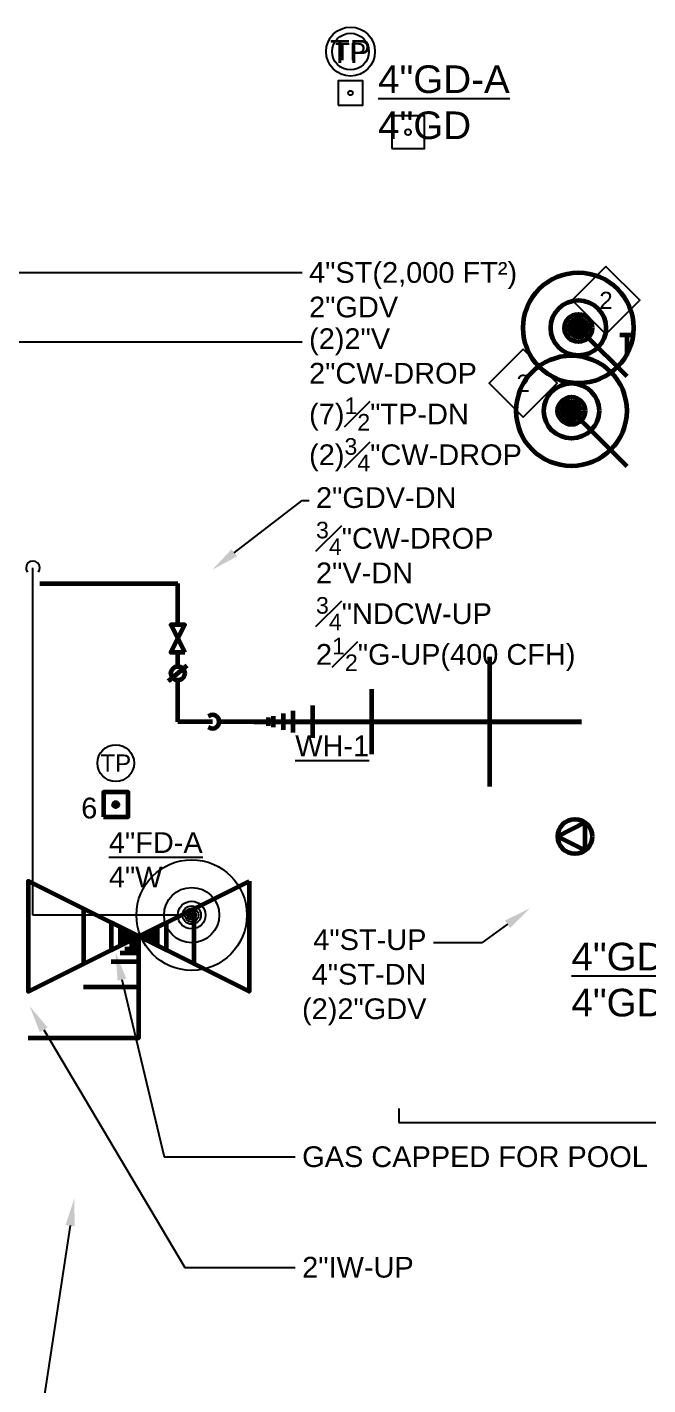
# Model space of a CAD drawing. Extents: x -14283 to 5366, y 666 to 2661.
# Drawn here: x 1267 to 1536, y 1230 to 1820 of the extents above; entities that cross this region are included whole.
import ezdxf
from ezdxf import colors
from ezdxf.entities.mleader import LeaderData, LeaderLine
from ezdxf.enums import TextEntityAlignment as Align
from ezdxf.math import Vec2, Vec3

# ---------------------------------------------------------------- set-up
doc = ezdxf.new("R2010")
doc.units = 0
doc.header["$LTSCALE"] = 36
doc.header["$MEASUREMENT"] = 0
for name, color, linetype in [('G-ANNO-TEXT', 70, 'Continuous'), ('G-ANNO-TEXT @ 128', 70, 'Continuous'), ('G-ANNO-TEXT @ 96', 70, 'Continuous'), ('P-GD-N', 3, 'Continuous'), ('P-GD-N @ 128', 3, 'Continuous'), ('P-GD-N @ 96', 3, 'Continuous'), ('P-NDCW-N', 4, 'Continuous'), ('P-NDCW-N @ 1 (1)', 4, 'Continuous'), ('P-NDCW-N @ 1 (2)', 4, 'Continuous'), ('P-NDCW-N @ 12', 4, 'Continuous'), ('P-NDCW-N @ 128', 4, 'Continuous'), ('P-NDCW-N @ 16', 4, 'Continuous'), ('P-NDCW-N @ 192', 4, 'Continuous'), ('P-NDCW-N @ 2', 4, 'Continuous'), ('P-NDCW-N @ 24', 4, 'Continuous'), ('P-NDCW-N @ 384', 4, 'Continuous'), ('P-NDCW-N @ 4', 4, 'Continuous'), ('P-NDCW-N @ 48', 4, 'Continuous'), ('P-NDCW-N @ 64', 4, 'Continuous'), ('P-NDCW-N @ 768', 4, 'Continuous'), ('P-NDCW-N @ 8', 4, 'Continuous'), ('P-NDCW-N @ 96', 4, 'Continuous'), ('P-TP-N', 4, 'Continuous')]:
    doc.layers.add(name, color=color, linetype=linetype)
for name, color, linetype, lineweight in [('P-CW-N', 4, 'Continuous', 60), ('P-CW-N @ 96', 4, 'Continuous', 60), ('P-FIXT-N', 3, 'Continuous', 60), ('P-FIXT-N @ 1 (1)', 3, 'Continuous', 60), ('P-FIXT-N @ 1 (2)', 3, 'Continuous', 60), ('P-FIXT-N @ 12', 3, 'Continuous', 60), ('P-FIXT-N @ 128', 3, 'Continuous', 60), ('P-FIXT-N @ 16', 3, 'Continuous', 60), ('P-FIXT-N @ 192', 3, 'Continuous', 60), ('P-FIXT-N @ 2', 3, 'Continuous', 60), ('P-FIXT-N @ 24', 3, 'Continuous', 60), ('P-FIXT-N @ 384', 3, 'Continuous', 60), ('P-FIXT-N @ 4', 3, 'Continuous', 60), ('P-FIXT-N @ 48', 3, 'Continuous', 60), ('P-FIXT-N @ 64', 3, 'Continuous', 60), ('P-FIXT-N @ 768', 3, 'Continuous', 60), ('P-FIXT-N @ 8', 3, 'Continuous', 60), ('P-FIXT-N @ 96', 3, 'Continuous', 60), ('P-GAS-N', 3, 'Continuous', 60), ('P-GAS-N @ 1 (1)', 3, 'Continuous', 60), ('P-GAS-N @ 1 (2)', 3, 'Continuous', 60), ('P-GAS-N @ 12', 3, 'Continuous', 60), ('P-GAS-N @ 128', 3, 'Continuous', 60), ('P-GAS-N @ 16', 3, 'Continuous', 60), ('P-GAS-N @ 192', 3, 'Continuous', 60), ('P-GAS-N @ 2', 3, 'Continuous', 60), ('P-GAS-N @ 24', 3, 'Continuous', 60), ('P-GAS-N @ 384', 3, 'Continuous', 60), ('P-GAS-N @ 4', 3, 'Continuous', 60), ('P-GAS-N @ 48', 3, 'Continuous', 60), ('P-GAS-N @ 64', 3, 'Continuous', 60), ('P-GAS-N @ 768', 3, 'Continuous', 60), ('P-GAS-N @ 8', 3, 'Continuous', 60), ('P-GAS-N @ 96', 3, 'Continuous', 60), ('P-SAN-N @ 96', 6, 'Continuous', 60), ('P-STRM-N', 2, 'Continuous', 60), ('P-STRM-N @ 1 (1)', 2, 'Continuous', 60), ('P-STRM-N @ 1 (2)', 2, 'Continuous', 60), ('P-STRM-N @ 12', 2, 'Continuous', 60), ('P-STRM-N @ 128', 2, 'Continuous', 60), ('P-STRM-N @ 16', 2, 'Continuous', 60), ('P-STRM-N @ 192', 2, 'Continuous', 60), ('P-STRM-N @ 2', 2, 'Continuous', 60), ('P-STRM-N @ 24', 2, 'Continuous', 60), ('P-STRM-N @ 384', 2, 'Continuous', 60), ('P-STRM-N @ 4', 2, 'Continuous', 60), ('P-STRM-N @ 48', 2, 'Continuous', 60), ('P-STRM-N @ 64', 2, 'Continuous', 60), ('P-STRM-N @ 768', 2, 'Continuous', 60), ('P-STRM-N @ 8', 2, 'Continuous', 60), ('P-STRM-N @ 96', 2, 'Continuous', 60)]:
    doc.layers.add(name, color=color, linetype=linetype, lineweight=lineweight)
doc.layers.add('P-SAN-DFU', color=7, linetype='Continuous', plot=False)
doc.styles.add('Arial', font='arial.ttf')

# ---------------------------------------------------------------- blocks, each defined once
blk = doc.blocks.new('*U31')
at = {"linetype": 'Continuous'}
blk.add_lwpolyline([(-0.0556, -0.0556), (0.0556, -0.0556), (0.0556, 0.0556), (-0.0556, 0.0556)], close=True, dxfattribs=at)
at = {"color": 7, "linetype": 'Continuous'}
blk.add_circle((0, 0), 0.01, dxfattribs=at)
blk = doc.blocks.new('*U84')
at = {"layer": 'P-GD-N @ 128', "xscale": 128, "yscale": 128, "zscale": 128}
blk.add_blockref('*U31', (1432, 1774), dxfattribs=at)
at = {"layer": 'P-GD-N @ 96', "xscale": 96, "yscale": 96, "zscale": 96}
blk.add_blockref('*U31', (1407, 1791), dxfattribs=at)
blk = doc.blocks.new('*U42')
at = {"linetype": 'Continuous'}
blk.add_circle((0, 0), 0.0829, dxfattribs=at)
at = {"layer": 'G-ANNO-TEXT', "linetype": 'Continuous', "style": 'Arial'}
blk.add_text('TP', height=0.07812, dxfattribs=at).set_placement((0, 0), align=Align.MIDDLE)
blk = doc.blocks.new('*U85')
at = {"layer": 'G-ANNO-TEXT @ 128', "xscale": 128, "yscale": 128, "zscale": 128}
blk.add_blockref('*U42', (1407, 1809), dxfattribs=at)
at = {"layer": 'G-ANNO-TEXT @ 96', "xscale": 96, "yscale": 96, "zscale": 96}
blk.add_blockref('*U42', (1407, 1809), dxfattribs=at)
blk = doc.blocks.new('*U23')
blk.add_circle((0, 0), 0.03125)
blk = doc.blocks.new('*U112')
at = {"layer": 'P-NDCW-N @ 1 (1)'}
blk.add_blockref('*U23', (1338, 1434), dxfattribs=at)
at = {"layer": 'P-NDCW-N @ 1 (2)'}
blk.add_blockref('*U23', (1338, 1434), dxfattribs=at)
at = {"layer": 'P-NDCW-N @ 12', "xscale": 12, "yscale": 12, "zscale": 12}
blk.add_blockref('*U23', (1338, 1434), dxfattribs=at)
at = {"layer": 'P-NDCW-N @ 128', "xscale": 128, "yscale": 128, "zscale": 128}
blk.add_blockref('*U23', (1338, 1434), dxfattribs=at)
at = {"layer": 'P-NDCW-N @ 16', "xscale": 16, "yscale": 16, "zscale": 16}
blk.add_blockref('*U23', (1338, 1434), dxfattribs=at)
at = {"layer": 'P-NDCW-N @ 192', "xscale": 192, "yscale": 192, "zscale": 192}
blk.add_blockref('*U23', (1338, 1434), dxfattribs=at)
at = {"layer": 'P-NDCW-N @ 2', "xscale": 2, "yscale": 2, "zscale": 2}
blk.add_blockref('*U23', (1338, 1434), dxfattribs=at)
at = {"layer": 'P-NDCW-N @ 24', "xscale": 24, "yscale": 24, "zscale": 24}
blk.add_blockref('*U23', (1338, 1434), dxfattribs=at)
at = {"layer": 'P-NDCW-N @ 384', "xscale": 384, "yscale": 384, "zscale": 384}
blk.add_blockref('*U23', (1338, 1434), dxfattribs=at)
at = {"layer": 'P-NDCW-N @ 4', "xscale": 4, "yscale": 4, "zscale": 4}
blk.add_blockref('*U23', (1338, 1434), dxfattribs=at)
at = {"layer": 'P-NDCW-N @ 48', "xscale": 48, "yscale": 48, "zscale": 48}
blk.add_blockref('*U23', (1338, 1434), dxfattribs=at)
at = {"layer": 'P-NDCW-N @ 64', "xscale": 64, "yscale": 64, "zscale": 64}
blk.add_blockref('*U23', (1338, 1434), dxfattribs=at)
at = {"layer": 'P-NDCW-N @ 768', "xscale": 768, "yscale": 768, "zscale": 768}
blk.add_blockref('*U23', (1338, 1434), dxfattribs=at)
at = {"layer": 'P-NDCW-N @ 8', "xscale": 8, "yscale": 8, "zscale": 8}
blk.add_blockref('*U23', (1338, 1434), dxfattribs=at)
at = {"layer": 'P-NDCW-N @ 96', "xscale": 96, "yscale": 96, "zscale": 96}
blk.add_blockref('*U23', (1338, 1434), dxfattribs=at)
blk = doc.blocks.new('*U30')
at = {"linetype": 'Continuous'}
blk.add_arc((0, 0), 0.0311, 232.56697, 127.43303, dxfattribs=at)
blk = doc.blocks.new('*U35')
at = {"linetype": 'Continuous'}
for points in [[(0, 0), (0, 0.05761), (0.0625, 0.05761)], [(-0.0625, -0.03125), (-0.0625, 0.03125), (0.0625, -0.03125), (0.0625, 0.03125), (-0.0625, -0.03125)]]:
    blk.add_lwpolyline(points, dxfattribs=at)
blk = doc.blocks.new('*U143')
at = {"layer": 'P-GAS-N @ 1 (1)', "rotation": 180}
blk.add_blockref('*U35', (1314.95, 1424.77), dxfattribs=at)
at = {"layer": 'P-GAS-N @ 1 (2)', "rotation": 180}
blk.add_blockref('*U35', (1314.95, 1424.77), dxfattribs=at)
at = {"layer": 'P-GAS-N @ 12', "xscale": 12, "yscale": 12, "zscale": 12, "rotation": 180}
blk.add_blockref('*U35', (1314.95, 1424.77), dxfattribs=at)
at = {"layer": 'P-GAS-N @ 128', "xscale": 128, "yscale": 128, "zscale": 128, "rotation": 180}
blk.add_blockref('*U35', (1314.95, 1424.77), dxfattribs=at)
at = {"layer": 'P-GAS-N @ 16', "xscale": 16, "yscale": 16, "zscale": 16, "rotation": 180}
blk.add_blockref('*U35', (1314.95, 1424.77), dxfattribs=at)
at = {"layer": 'P-GAS-N @ 192', "xscale": 192, "yscale": 192, "zscale": 192, "rotation": 180}
blk.add_blockref('*U35', (1314.95, 1424.77), dxfattribs=at)
at = {"layer": 'P-GAS-N @ 2', "xscale": 2, "yscale": 2, "zscale": 2, "rotation": 180}
blk.add_blockref('*U35', (1314.95, 1424.77), dxfattribs=at)
at = {"layer": 'P-GAS-N @ 24', "xscale": 24, "yscale": 24, "zscale": 24, "rotation": 180}
blk.add_blockref('*U35', (1314.95, 1424.77), dxfattribs=at)
at = {"layer": 'P-GAS-N @ 384', "xscale": 384, "yscale": 384, "zscale": 384, "rotation": 180}
blk.add_blockref('*U35', (1314.95, 1424.77), dxfattribs=at)
at = {"layer": 'P-GAS-N @ 4', "xscale": 4, "yscale": 4, "zscale": 4, "rotation": 180}
blk.add_blockref('*U35', (1314.95, 1424.77), dxfattribs=at)
at = {"layer": 'P-GAS-N @ 48', "xscale": 48, "yscale": 48, "zscale": 48, "rotation": 180}
blk.add_blockref('*U35', (1314.95, 1424.77), dxfattribs=at)
at = {"layer": 'P-GAS-N @ 64', "xscale": 64, "yscale": 64, "zscale": 64, "rotation": 180}
blk.add_blockref('*U35', (1314.95, 1424.77), dxfattribs=at)
at = {"layer": 'P-GAS-N @ 768', "xscale": 768, "yscale": 768, "zscale": 768, "rotation": 180}
blk.add_blockref('*U35', (1314.95, 1424.77), dxfattribs=at)
at = {"layer": 'P-GAS-N @ 8', "xscale": 8, "yscale": 8, "zscale": 8, "rotation": 180}
blk.add_blockref('*U35', (1314.95, 1424.77), dxfattribs=at)
at = {"layer": 'P-GAS-N @ 96', "xscale": 96, "yscale": 96, "zscale": 96, "rotation": 180}
blk.add_blockref('*U35', (1314.95, 1424.77), dxfattribs=at)
blk = doc.blocks.new('DIAMOND TAG')
blk.add_lwpolyline([(0, -0.1533), (0.1533, 0), (0, 0.1533), (-0.1533, 0)], close=True)
at = {"style": 'Arial'}
blk.add_attdef('XXX', text='', height=0.0781, dxfattribs=at).set_placement((0, 0), align=Align.MIDDLE)
blk = doc.blocks.new('*U169')
at = {"layer": 'P-STRM-N @ 1 (1)'}
blk.add_blockref('*U23', (1506, 1689), dxfattribs=at)
at = {"layer": 'P-STRM-N @ 1 (2)'}
blk.add_blockref('*U23', (1506, 1689), dxfattribs=at)
at = {"layer": 'P-STRM-N @ 12', "xscale": 12, "yscale": 12, "zscale": 12}
blk.add_blockref('*U23', (1506, 1689), dxfattribs=at)
at = {"layer": 'P-STRM-N @ 128', "xscale": 128, "yscale": 128, "zscale": 128}
blk.add_blockref('*U23', (1506, 1689), dxfattribs=at)
at = {"layer": 'P-STRM-N @ 16', "xscale": 16, "yscale": 16, "zscale": 16}
blk.add_blockref('*U23', (1506, 1689), dxfattribs=at)
at = {"layer": 'P-STRM-N @ 192', "xscale": 192, "yscale": 192, "zscale": 192}
blk.add_blockref('*U23', (1506, 1689), dxfattribs=at)
at = {"layer": 'P-STRM-N @ 2', "xscale": 2, "yscale": 2, "zscale": 2}
blk.add_blockref('*U23', (1506, 1689), dxfattribs=at)
at = {"layer": 'P-STRM-N @ 24', "xscale": 24, "yscale": 24, "zscale": 24}
blk.add_blockref('*U23', (1506, 1689), dxfattribs=at)
at = {"layer": 'P-STRM-N @ 384', "xscale": 384, "yscale": 384, "zscale": 384}
blk.add_blockref('*U23', (1506, 1689), dxfattribs=at)
at = {"layer": 'P-STRM-N @ 4', "xscale": 4, "yscale": 4, "zscale": 4}
blk.add_blockref('*U23', (1506, 1689), dxfattribs=at)
at = {"layer": 'P-STRM-N @ 48', "xscale": 48, "yscale": 48, "zscale": 48}
blk.add_blockref('*U23', (1506, 1689), dxfattribs=at)
at = {"layer": 'P-STRM-N @ 64', "xscale": 64, "yscale": 64, "zscale": 64}
blk.add_blockref('*U23', (1506, 1689), dxfattribs=at)
at = {"layer": 'P-STRM-N @ 768', "xscale": 768, "yscale": 768, "zscale": 768}
blk.add_blockref('*U23', (1506, 1689), dxfattribs=at)
at = {"layer": 'P-STRM-N @ 8', "xscale": 8, "yscale": 8, "zscale": 8}
blk.add_blockref('*U23', (1506, 1689), dxfattribs=at)
at = {"layer": 'P-STRM-N @ 96', "xscale": 96, "yscale": 96, "zscale": 96}
blk.add_blockref('*U23', (1506, 1689), dxfattribs=at)
blk = doc.blocks.new('*U170')
at = {"layer": 'P-STRM-N @ 1 (1)'}
blk.add_blockref('*U23', (1503, 1653), dxfattribs=at)
at = {"layer": 'P-STRM-N @ 1 (2)'}
blk.add_blockref('*U23', (1503, 1653), dxfattribs=at)
at = {"layer": 'P-STRM-N @ 12', "xscale": 12, "yscale": 12, "zscale": 12}
blk.add_blockref('*U23', (1503, 1653), dxfattribs=at)
at = {"layer": 'P-STRM-N @ 128', "xscale": 128, "yscale": 128, "zscale": 128}
blk.add_blockref('*U23', (1503, 1653), dxfattribs=at)
at = {"layer": 'P-STRM-N @ 16', "xscale": 16, "yscale": 16, "zscale": 16}
blk.add_blockref('*U23', (1503, 1653), dxfattribs=at)
at = {"layer": 'P-STRM-N @ 192', "xscale": 192, "yscale": 192, "zscale": 192}
blk.add_blockref('*U23', (1503, 1653), dxfattribs=at)
at = {"layer": 'P-STRM-N @ 2', "xscale": 2, "yscale": 2, "zscale": 2}
blk.add_blockref('*U23', (1503, 1653), dxfattribs=at)
at = {"layer": 'P-STRM-N @ 24', "xscale": 24, "yscale": 24, "zscale": 24}
blk.add_blockref('*U23', (1503, 1653), dxfattribs=at)
at = {"layer": 'P-STRM-N @ 384', "xscale": 384, "yscale": 384, "zscale": 384}
blk.add_blockref('*U23', (1503, 1653), dxfattribs=at)
at = {"layer": 'P-STRM-N @ 4', "xscale": 4, "yscale": 4, "zscale": 4}
blk.add_blockref('*U23', (1503, 1653), dxfattribs=at)
at = {"layer": 'P-STRM-N @ 48', "xscale": 48, "yscale": 48, "zscale": 48}
blk.add_blockref('*U23', (1503, 1653), dxfattribs=at)
at = {"layer": 'P-STRM-N @ 64', "xscale": 64, "yscale": 64, "zscale": 64}
blk.add_blockref('*U23', (1503, 1653), dxfattribs=at)
at = {"layer": 'P-STRM-N @ 768', "xscale": 768, "yscale": 768, "zscale": 768}
blk.add_blockref('*U23', (1503, 1653), dxfattribs=at)
at = {"layer": 'P-STRM-N @ 8', "xscale": 8, "yscale": 8, "zscale": 8}
blk.add_blockref('*U23', (1503, 1653), dxfattribs=at)
at = {"layer": 'P-STRM-N @ 96', "xscale": 96, "yscale": 96, "zscale": 96}
blk.add_blockref('*U23', (1503, 1653), dxfattribs=at)
blk = doc.blocks.new('Pipe-Plan')
for p, q in [((-0.09375, -0.03125), (-0.09375, 0.03125)), ((-0.09375, 0), (0, 0))]:
    blk.add_line(p, q)
blk = doc.blocks.new('BACKWATER VALVE')
blk.add_lwpolyline([(0.078125, 0), (-0.046875, 0.0625), (-0.046875, -0.0625)], close=True)
blk.add_circle((0, 0), 0.078125)
blk = doc.blocks.new('*U39')
at = {"color": 0}
for p, q in [((0.13355, 0), (0.13355, 0.03663)), ((0, 0), (0.18546, 0))]:
    blk.add_line(p, q, dxfattribs=at)
for p, q in [((0.13355, -0.03663), (0.13355, 0.03663)), ((0.18546, 0), (0, 0))]:
    blk.add_line(p, q)
blk = doc.blocks.new('*U203')
at = {"layer": 'P-FIXT-N @ 1 (1)'}
blk.add_blockref('*U39', (1365, 1518), dxfattribs=at)
at = {"layer": 'P-FIXT-N @ 1 (2)'}
blk.add_blockref('*U39', (1365, 1518), dxfattribs=at)
at = {"layer": 'P-FIXT-N @ 12', "xscale": 12, "yscale": 12, "zscale": 12}
blk.add_blockref('*U39', (1365, 1518), dxfattribs=at)
at = {"layer": 'P-FIXT-N @ 128', "xscale": 128, "yscale": 128, "zscale": 128}
blk.add_blockref('*U39', (1365, 1518), dxfattribs=at)
at = {"layer": 'P-FIXT-N @ 16', "xscale": 16, "yscale": 16, "zscale": 16}
blk.add_blockref('*U39', (1365, 1518), dxfattribs=at)
at = {"layer": 'P-FIXT-N @ 192', "xscale": 192, "yscale": 192, "zscale": 192}
blk.add_blockref('*U39', (1365, 1518), dxfattribs=at)
at = {"layer": 'P-FIXT-N @ 2', "xscale": 2, "yscale": 2, "zscale": 2}
blk.add_blockref('*U39', (1365, 1518), dxfattribs=at)
at = {"layer": 'P-FIXT-N @ 24', "xscale": 24, "yscale": 24, "zscale": 24}
blk.add_blockref('*U39', (1365, 1518), dxfattribs=at)
at = {"layer": 'P-FIXT-N @ 384', "xscale": 384, "yscale": 384, "zscale": 384}
blk.add_blockref('*U39', (1365, 1518), dxfattribs=at)
at = {"layer": 'P-FIXT-N @ 4', "xscale": 4, "yscale": 4, "zscale": 4}
blk.add_blockref('*U39', (1365, 1518), dxfattribs=at)
at = {"layer": 'P-FIXT-N @ 48', "xscale": 48, "yscale": 48, "zscale": 48}
blk.add_blockref('*U39', (1365, 1518), dxfattribs=at)
at = {"layer": 'P-FIXT-N @ 64', "xscale": 64, "yscale": 64, "zscale": 64}
blk.add_blockref('*U39', (1365, 1518), dxfattribs=at)
at = {"layer": 'P-FIXT-N @ 768', "xscale": 768, "yscale": 768, "zscale": 768}
blk.add_blockref('*U39', (1365, 1518), dxfattribs=at)
at = {"layer": 'P-FIXT-N @ 8', "xscale": 8, "yscale": 8, "zscale": 8}
blk.add_blockref('*U39', (1365, 1518), dxfattribs=at)
at = {"layer": 'P-FIXT-N @ 96', "xscale": 96, "yscale": 96, "zscale": 96}
blk.add_blockref('*U39', (1365, 1518), dxfattribs=at)
blk = doc.blocks.new('PLMB BALL VALVES')
at = {"linetype": 'Continuous'}
blk.add_lwpolyline([(-0.0625, -0.03125), (-0.0625, 0.03125), (0.0625, -0.03125), (0.0625, 0.03125), (-0.0625, -0.03125)], dxfattribs=at)
blk = doc.blocks.new('*U40')
at = {"color": 7, "linetype": 'Continuous'}
blk.add_line((-0.0351, 0.042), (0.0351, -0.042), dxfattribs=at)
at = {"linetype": 'Continuous'}
blk.add_circle((0, 0), 0.0312, dxfattribs=at)

msp = doc.modelspace()

# ---------------------------------------------------------------- linework, layer by layer
at = {"layer": 'P-CW-N'}
for p, q in [((1272, 1578), (1332, 1578)), ((1332, 1560), (1332, 1578)), ((1332, 1542), (1332, 1548)), ((1332, 1518), (1332, 1536)), ((1347, 1518), (1332, 1518)), ((1365, 1518), (1350, 1518))]:
    msp.add_line(p, q, dxfattribs=at)
at = {"layer": 'P-NDCW-N'}
for p, q in [((1269, 1434), (1269, 1584.76)), ((1335, 1434), (1269, 1434))]:
    msp.add_line(p, q, dxfattribs=at)
at = {"layer": 'P-STRM-N'}
for p, q in [((1509, 1686), (1527, 1668)), ((1506, 1650), (1527, 1629))]:
    msp.add_line(p, q, dxfattribs=at)
at = {"layer": 'P-TP-N'}
for p, q in [((1428, 1350), (1428, 1344)), ((1428, 1344), (1647, 1344))]:
    msp.add_line(p, q, dxfattribs=at)

# ---------------------------------------------------------------- block references
at = {"layer": 'G-ANNO-TEXT'}
msp.add_blockref('*U85', (0, 0), dxfattribs=at)
at = {"layer": 'G-ANNO-TEXT @ 96'}
ref = msp.add_blockref('DIAMOND TAG', (1518, 1701), dxfattribs=dict(at, xscale=96, yscale=96, zscale=96, rotation=180))
ref.add_attrib('XXX', '2', dxfattribs={"layer": '0', "height": 7.5, "style": 'Arial'}).set_placement((1518, 1701), align=Align.MIDDLE)
ref = msp.add_blockref('DIAMOND TAG', (1482, 1665), dxfattribs=dict(at, xscale=96, yscale=96, zscale=96, rotation=180))
ref.add_attrib('XXX', '2', dxfattribs={"layer": '0', "height": 7.5, "style": 'Arial'}).set_placement((1482, 1665), align=Align.MIDDLE)
at = {"layer": 'G-ANNO-TEXT @ 96', "xscale": 96, "yscale": 96, "zscale": 96}
msp.add_blockref('*U42', (1305, 1500), dxfattribs=at)
at = {"layer": 'P-CW-N @ 96', "xscale": 96, "yscale": 96, "zscale": 96, "rotation": 90}
for name, p in [('PLMB BALL VALVES', (1332, 1554)), ('*U40', (1332, 1539))]:
    msp.add_blockref(name, p, dxfattribs=at)
at = {"layer": 'P-CW-N @ 96', "xscale": 96, "yscale": 96, "zscale": 96}
msp.add_blockref('*U30', (1347, 1518), dxfattribs=at)
at = {"layer": 'P-FIXT-N'}
msp.add_blockref('*U203', (0, 0), dxfattribs=at)
at = {"layer": 'P-GAS-N'}
msp.add_blockref('*U143', (0, 0), dxfattribs=at)
at = {"layer": 'P-GD-N'}
msp.add_blockref('*U84', (0, 0), dxfattribs=at)
at = {"layer": 'P-NDCW-N'}
msp.add_blockref('*U112', (0, 0), dxfattribs=at)
at = {"layer": 'P-NDCW-N @ 96', "xscale": 96.00000000000003, "yscale": 96.00000000000003, "zscale": 96.00000000000003, "rotation": 90}
msp.add_blockref('*U30', (1269, 1584.76), dxfattribs=at)
at = {"layer": 'P-SAN-N @ 96', "xscale": 96, "yscale": 96, "zscale": 96}
msp.add_blockref('*U31', (1305, 1482), dxfattribs=at)
at = {"layer": 'P-STRM-N'}
for name in ['*U169', '*U170']:
    msp.add_blockref(name, (0, 0), dxfattribs=at)
at = {"layer": 'P-STRM-N @ 96', "xscale": 96, "yscale": 96, "zscale": 96}
for name, p, rotation in [('Pipe-Plan', (1527, 1677), 270), ('BACKWATER VALVE', (1504.52, 1468.14), 180)]:
    msp.add_blockref(name, p, dxfattribs=dict(at, rotation=rotation))

# ---------------------------------------------------------------- texts
at = {"layer": 'G-ANNO-TEXT', "char_height": 12, "width": 24, "attachment_point": 1, "style": 'Arial'}
for insert in [(1419, 1803), (1503, 1422)]:
    msp.add_mtext('{\\L4"GD-A\\P}4"GD', dxfattribs=dict(at, insert=insert))
at = {"layer": 'G-ANNO-TEXT', "char_height": 9, "attachment_point": 1, "style": 'Arial'}
for s, width, insert in [('{\\LWH-1}', 24, (1383, 1512)), ('{\\L4"FD-A\\P}4"W', 18, (1302, 1470))]:
    msp.add_mtext_dynamic_manual_height_columns(s, width=width, gutter_width=45, heights=[0], dxfattribs=dict(at, insert=insert))
at = {"layer": 'P-SAN-DFU', "insert": (1290, 1485), "char_height": 9, "attachment_point": 1, "style": 'Arial'}
msp.add_mtext_dynamic_manual_height_columns('6', width=51, gutter_width=45, heights=[0], dxfattribs=at)

# ---------------------------------------------------------------- leaders
at = {"layer": 'G-ANNO-TEXT'}
ml = msp.add_multileader_mtext('Standard', dxfattribs=at)
ml.set_content('4"ST(2,000 FT²)\\P2"GDV', color=256, style='Arial')
ml.set_leader_properties(color=256, linetype='ByLayer', lineweight=-1)
ml.build(insert=Vec2(0, 0))
ml.multileader.update_dxf_attribs({"has_dogleg": 0, "dogleg_length": 0.125, "arrow_head_size": 12, "scale": 96})
ctx = ml.context
ctx.base_point, ctx.scale, ctx.char_height, ctx.arrow_head_size, ctx.landing_gap_size, ctx.plane_origin = Vec3(1386, 1713), 96, 9, 12, 3, Vec3(987, 1683)
notes = []
notes.append((ctx, [(0, (1, 1, 0), (1374, 1713), (1, 0), 12, [(0, [(987, 1683), (1017, 1713)], 0, [])])]))
ctx.mtext.insert, ctx.mtext.flow_direction = Vec3(1389, 1717.58), 5
ml = msp.add_multileader_mtext('Standard', dxfattribs=at)
ml.set_content('\\A1;(2)2"V\\P2"CW-DROP\\P(7){\\H0.8x;\\S1#2;}"TP-DN\\P(2){\\H0.8x;\\S3#4;}"CW-DROP', color=256, style='Arial')
ml.set_leader_properties(color=256, linetype='ByLayer', lineweight=-1)
ml.build(insert=Vec2(0, 0))
ml.multileader.update_dxf_attribs({"has_dogleg": 0, "dogleg_length": 0.125, "arrow_head_size": 12, "scale": 96})
ctx = ml.context
ctx.base_point, ctx.scale, ctx.char_height, ctx.arrow_head_size, ctx.landing_gap_size, ctx.plane_origin = Vec3(1386, 1683), 96, 9, 12, 3, Vec3(1185, 1653)
notes.append((ctx, [(0, (1, 1, 0), (1374, 1683), (1, 0), 12, [(0, [(1185, 1617), (1215, 1683)], 0, [])])]))
ctx.mtext.insert, ctx.mtext.flow_direction = Vec3(1389, 1688.82), 5
ml = msp.add_multileader_mtext('Standard', dxfattribs=at)
ml.set_content('(2)SOLENOID VALVES FOR GAS GRILLS - SEE DETAIL', color=256, style='Arial')
ml.set_leader_properties(color=256, linetype='ByLayer', lineweight=-1)
ml.build(insert=Vec2(0, 0))
ml.multileader.update_dxf_attribs({"has_dogleg": 0, "dogleg_length": 0.125, "arrow_head_size": 12, "scale": 96})
ctx = ml.context
ctx.base_point, ctx.scale, ctx.char_height, ctx.arrow_head_size, ctx.landing_gap_size, ctx.plane_origin = Vec3(2145.13, 1680), 96, 9, 12, 3, Vec3(2409, 1641)
ctx.text_align_type = 2
notes.append((ctx, [(0, (1, 1, 0), (2325, 1680), (-1, 0), 12, [(0, [(2409, 1641), (2370, 1680)], 0, [])])]))
ctx.mtext.insert, ctx.mtext.width, ctx.mtext.alignment, ctx.mtext.flow_direction = Vec3(2310, 1684.58), 172.8488, 3, 5
ml = msp.add_multileader_mtext('Standard', dxfattribs=at)
ml.set_content('\\A1;2"GDV-DN\\P{\\H0.8x;\\S3#4;}"CW-DROP\\P2"V-DN\\P{\\H0.8x;\\S3#4;}"NDCW-UP\\P2{\\H0.8x;\\S1#2;}"G-UP(400 CFH)', color=256, style='Arial')
ml.set_leader_properties(color=256, linetype='ByLayer', lineweight=-1)
ml.build(insert=Vec2(0, 0))
ml.multileader.update_dxf_attribs({"has_dogleg": 0, "dogleg_length": 0.125, "arrow_head_size": 12, "scale": 96})
ctx = ml.context
ctx.base_point, ctx.scale, ctx.char_height, ctx.arrow_head_size, ctx.landing_gap_size, ctx.plane_origin = Vec3(1389, 1614), 96, 9, 12, 3, Vec3(1362, 1608)
notes.append((ctx, [(0, (1, 1, 0), (1377, 1614), (1, 0), 12, [(0, [(1347, 1584), (1386, 1614)], 0, [])])]))
ctx.mtext.insert, ctx.mtext.flow_direction = Vec3(1392, 1619.82), 5
ml = msp.add_multileader_mtext('Standard', dxfattribs=at)
ml.set_content('4"ST-UP\\P4"ST-DN\\P(2)2"GDV', color=256, style='Arial')
ml.set_leader_properties(color=256, linetype='ByLayer', lineweight=-1)
ml.build(insert=Vec2(0, 0))
ml.multileader.update_dxf_attribs({"has_dogleg": 0, "dogleg_length": 0.125, "arrow_head_size": 12, "scale": 96})
ctx = ml.context
ctx.base_point, ctx.scale, ctx.char_height, ctx.arrow_head_size, ctx.landing_gap_size, ctx.plane_origin = Vec3(1383.79, 1422), 96, 9, 12, 3, Vec3(1482, 1458)
ctx.text_align_type = 2
notes.append((ctx, [(0, (1, 1, 0), (1455, 1422), (-1, 0), 12, [(0, [(1485, 1437), (1464, 1422)], 0, [])])]))
ctx.mtext.insert, ctx.mtext.alignment, ctx.mtext.flow_direction = Vec3(1440, 1427.82), 3, 5
ml = msp.add_multileader_mtext('Standard', dxfattribs=at)
ml.set_content('GAS CAPPED FOR POOL HEATER', color=256, style='Arial')
ml.set_leader_properties(color=256, linetype='ByLayer', lineweight=-1)
ml.build(insert=Vec2(0, 0))
ml.multileader.update_dxf_attribs({"has_dogleg": 0, "dogleg_length": 0.125, "arrow_head_size": 12, "scale": 96})
ctx = ml.context
ctx.base_point, ctx.scale, ctx.char_height, ctx.arrow_head_size, ctx.landing_gap_size, ctx.plane_origin = Vec3(1383, 1329), 96, 9, 12, 3, Vec3(1275, 1398)
notes.append((ctx, [(0, (1, 1, 0), (1371, 1329), (1, 0), 12, [(0, [(1304.91, 1417.66), (1326, 1329)], 0, [])])]))
ctx.mtext.insert, ctx.mtext.flow_direction = Vec3(1386, 1333.58), 5
ml = msp.add_multileader_mtext('Standard', dxfattribs=at)
ml.set_content('2"IW-UP', color=256, style='Arial')
ml.set_leader_properties(color=256, linetype='ByLayer', lineweight=-1)
ml.build(insert=Vec2(0, 0))
ml.multileader.update_dxf_attribs({"has_dogleg": 0, "dogleg_length": 0.125, "arrow_head_size": 12, "scale": 96})
ctx = ml.context
ctx.base_point, ctx.scale, ctx.char_height, ctx.arrow_head_size, ctx.landing_gap_size, ctx.plane_origin = Vec3(1383, 1281), 96, 9, 12, 3, Vec3(1263, 1389)
notes.append((ctx, [(0, (1, 1, 0), (1371, 1281), (1, 0), 12, [(0, [(1267.57, 1394.51), (1335, 1281)], 0, [])])]))
ctx.mtext.insert, ctx.mtext.flow_direction = Vec3(1386, 1285.58), 5
ml = msp.add_multileader_mtext('Standard', dxfattribs=at)
ml.set_content('(2)2"GDV', color=256, style='Arial')
ml.set_leader_properties(color=256, linetype='ByLayer', lineweight=-1)
ml.build(insert=Vec2(0, 0))
ml.multileader.update_dxf_attribs({"has_dogleg": 0, "dogleg_length": 0.125, "arrow_head_size": 12, "scale": 96})
ctx = ml.context
ctx.base_point, ctx.scale, ctx.char_height, ctx.arrow_head_size, ctx.landing_gap_size, ctx.plane_origin = Vec3(1131.79, 741), 96, 9, 12, 3, Vec3(1287, 1290)
ctx.text_align_type = 2
notes.append((ctx, [(0, (1, 1, 0), (1203, 741), (-1, 0), 12, [(0, [(1287, 1311), (1200, 741)], 0, [])])]))
ctx.mtext.insert, ctx.mtext.alignment, ctx.mtext.flow_direction = Vec3(1188, 746.82), 3, 5
for ctx, leaders in notes:
    for number, flags, end, landing, length, lines in leaders:
        leader = LeaderData()
        leader.index, (leader.has_last_leader_line, leader.has_dogleg_vector, leader.attachment_direction) = number, flags
        leader.last_leader_point, leader.dogleg_vector, leader.dogleg_length = Vec3(end), Vec3(landing), length
        for number, points, colour, breaks in lines:
            line = LeaderLine()
            line.index, line.vertices, line.color, line.breaks = number, Vec3.list(points), colors.encode_raw_color(colour), breaks
            leader.lines.append(line)
        ctx.leaders.append(leader)

doc.saveas('drawing.dxf')
